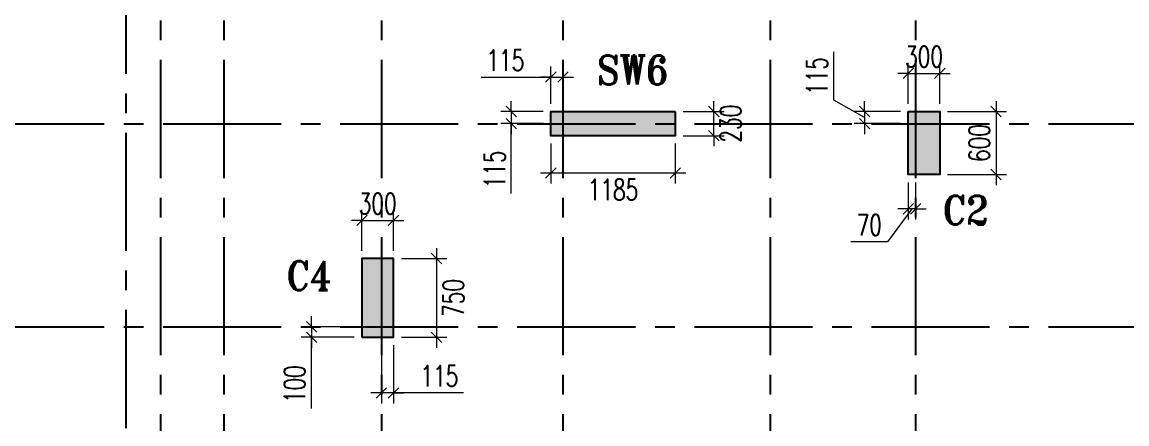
# Model space of a CAD drawing. Header units: millimetres. Extents: x 1123469 to 1883119, y -126924 to 196924.
# Drawn here: x 1382788 to 1393314, y -17889 to -14061 of the extents above; entities that cross this region are included whole.
import ezdxf

# ---------------------------------------------------------------- set-up
doc = ezdxf.new("R2010")
doc.units = ezdxf.units.MM
doc.header["$LTSCALE"] = 500
doc.header["$MEASUREMENT"] = 0
doc.header["$PDMODE"] = 34
for name, pattern in [('CONTINOUS', [0]), ('DASHDOT', [1, 0.5, -0.25, 0, -0.25]), ('Site$0$CENTER2', [1.125, 0.75, -0.125, 0.125, -0.125])]:
    doc.linetypes.add(name, pattern=pattern)
doc.layers.get('Defpoints').update_dxf_attribs({"lineweight": 0})
for name, color, linetype, lineweight in [('COL. NO.', 1, 'DASHDOT', 15), ('CUT OUT', 1, 'Continuous', 13), ('dim-M', 1, 'Continuous', 15), ('TOWER COL HATCH', 253, 'Continuous', 20)]:
    doc.layers.add(name, color=color, linetype=linetype, lineweight=lineweight)
for name, color, linetype in [('GLASS', 5, 'Continuous'), ('GRID', 7, 'Continuous'), ('TOWER AREA COLUMN.', 6, 'Continuous')]:
    doc.layers.add(name, color=color, linetype=linetype)
doc.styles.add('2MM', font='romans.shx', dxfattribs={"width": 0.7})
doc.styles.add('ROMANT', font='romant__.ttf', dxfattribs={"width": 0.9, "height": 600})
doc.dimstyles.new('RAJESH', dxfattribs={"dimtxt": 200, "dimasz": 180, "dimexe": 100, "dimexo": 250, "dimgap": 50, "dimtad": 2, "dimdec": 0, "dimzin": 1, "dimdsep": 46, "dimtxsty": '2MM', "dimblk": 'OBLIQUE', "dimcen": 0, "dimdle": 100, "dimclrd": 1, "dimclre": 1, "dimclrt": 3, "dimadec": 0, "dimazin": 0, "dimtfac": 1, "dimtdec": 0, "dimtix": 1, "dimtmove": 2, "dimatfit": 3, "dimfxl": 1, "dimtolj": 1, "dimlwd": -1, "dimarcsym": 0})

# ---------------------------------------------------------------- blocks, each defined once
blk = doc.blocks.new('EEE')
at = {"layer": 'GRID', "color": 16, "linetype": 'Site$0$CENTER2', "ltscale": 3}
for points in [[(1383253.9, 258923.2), (1383775.6, 258229.8), (1383775.6, 223711.9)], [(1384105.6, 258923.2), (1384105.6, 223711.9)], [(1384710.6, 258923.2), (1384710.6, 223711.9)], [(1386210.6, 258923.2), (1386210.6, 223711.9)], [(1387940.6, 258923.2), (1387940.6, 223711.9)], [(1389915.6, 258923.2), (1389915.6, 223711.9)], [(1391300.6, 258923.2), (1391300.6, 223711.9)], [(1363880.9, 243128.8), (1442964.5, 243128.8)], [(1363880.9, 241193.8), (1442964.5, 241193.8)]]:
    blk.add_lwpolyline(points, dxfattribs=at)
blk = doc.blocks.new('3tgra')
at = {"layer": 'TOWER COL HATCH'}
h = blk.add_hatch(color=253, dxfattribs=at)
h.dxf.hatch_style = 1
h.paths.add_polyline_path([(1389010, 82702), (1389010, 82472), (1387826, 82472), (1387826, 82702)])
h = blk.add_hatch(color=253, dxfattribs=at)
h.dxf.hatch_style = 1
h.paths.add_polyline_path([(1391231, 82702), (1391531, 82702), (1391531, 82102), (1391231, 82102)])
h = blk.add_hatch(color=253, dxfattribs=at)
h.dxf.hatch_style = 1
h.paths.add_polyline_path([(1386026, 80552), (1386326, 80552), (1386326, 81302), (1386026, 81302)])
at = {"layer": 'TOWER AREA COLUMN.', "color": 4}
for points in [[(1389010, 82702), (1389010, 82472), (1387826, 82472), (1387826, 82702)], [(1391231, 82702), (1391531, 82702), (1391531, 82102), (1391231, 82102)], [(1386026, 80552), (1386326, 80552), (1386326, 81302), (1386026, 81302)]]:
    blk.add_lwpolyline(points, close=True, dxfattribs=at)
blk = doc.blocks.new('_Oblique')
at = {"color": 0, "linetype": 'ByBlock', "lineweight": -2}
blk.add_line((-0.5, -0.5), (0.5, 0.5), dxfattribs=at)
blk = doc.blocks.new('*D1644')
at = {"layer": 'Defpoints', "color": 0, "ltscale": 100, "transparency": 16777216}
for p in [(1391531, 83066), (1391231, 82702), (1391531, 82702)]:
    blk.add_point(p, dxfattribs=at)
at = {"layer": 'dim-M', "color": 1, "lineweight": -2, "ltscale": 100, "transparency": 16777216}
for p, q in [((1391231, 82777), (1391231, 83166)), ((1391531, 82777), (1391531, 83166))]:
    blk.add_line(p, q, dxfattribs=at)
at = {"layer": 'dim-M', "color": 1, "ltscale": 100, "transparency": 16777216}
for p, q in [((1391231, 83066), (1391131, 83066)), ((1391231, 83066), (1391531, 83066)), ((1391531, 83066), (1391631, 83066))]:
    blk.add_line(p, q, dxfattribs=at)
at = {"layer": 'dim-M', "color": 1, "ltscale": 100, "transparency": 16777216, "xscale": 100, "yscale": 100, "zscale": 100}
blk.add_blockref('_Oblique', (1391231, 83066), dxfattribs=at)
at = {"layer": 'dim-M', "color": 1, "ltscale": 100, "transparency": 16777216, "xscale": 100, "yscale": 100, "zscale": 100, "rotation": 180}
blk.add_blockref('_Oblique', (1391531, 83066), dxfattribs=at)
at = {"layer": 'dim-M', "color": 3, "ltscale": 100, "transparency": 16777216, "insert": (1391381, 83226), "char_height": 200, "attachment_point": 5, "style": '2MM'}
blk.add_mtext('\\A1;300', dxfattribs=at)
blk = doc.blocks.new('*D1645')
at = {"layer": 'Defpoints', "color": 0, "ltscale": 100, "transparency": 16777216}
for p in [(1391531, 82702), (1391531, 82102), (1392067, 82102)]:
    blk.add_point(p, dxfattribs=at)
at = {"layer": 'dim-M', "color": 1, "ltscale": 100, "transparency": 16777216}
blk.add_line((1392067, 82802), (1392067, 82002), dxfattribs=at)
at = {"layer": 'dim-M', "color": 1, "lineweight": -2, "ltscale": 100, "transparency": 16777216}
for p, q in [((1391606, 82702), (1392167, 82702)), ((1391606, 82102), (1392167, 82102))]:
    blk.add_line(p, q, dxfattribs=at)
at = {"layer": 'dim-M', "color": 1, "ltscale": 100, "transparency": 16777216, "xscale": 100, "yscale": 100, "zscale": 100}
for p, rotation in [((1392067, 82702), 90), ((1392067, 82102), 270)]:
    blk.add_blockref('_Oblique', p, dxfattribs=dict(at, rotation=rotation))
at = {"layer": 'dim-M', "color": 3, "ltscale": 100, "transparency": 16777216, "insert": (1391907, 82402), "char_height": 200, "attachment_point": 5, "rotation": 90, "style": '2MM'}
blk.add_mtext('\\A1;600', dxfattribs=at)
blk = doc.blocks.new('*D1646')
at = {"layer": 'Defpoints', "color": 0, "ltscale": 100, "transparency": 16777216}
for p in [(1391231, 82702), (1390815, 82587), (1391231, 82587)]:
    blk.add_point(p, dxfattribs=at)
at = {"layer": 'dim-M', "color": 1, "ltscale": 100, "transparency": 16777216}
for p, q in [((1390521, 82810), (1390521, 83270)), ((1390815, 82644), (1390521, 82810)), ((1390815, 82702), (1390815, 82802)), ((1390815, 82702), (1390815, 82587)), ((1390815, 82702), (1390815, 82587)), ((1390815, 82587), (1390815, 82487))]:
    blk.add_line(p, q, dxfattribs=at)
at = {"layer": 'dim-M', "color": 1, "lineweight": -2, "ltscale": 100, "transparency": 16777216}
for p, q in [((1391156, 82702), (1390715, 82702)), ((1391156, 82587), (1390715, 82587))]:
    blk.add_line(p, q, dxfattribs=at)
at = {"layer": 'dim-M', "color": 1, "ltscale": 100, "transparency": 16777216, "xscale": 100, "yscale": 100, "zscale": 100}
for p, rotation in [((1390815, 82702), 270), ((1390815, 82587), 90)]:
    blk.add_blockref('_Oblique', p, dxfattribs=dict(at, rotation=rotation))
at = {"layer": 'dim-M', "color": 3, "ltscale": 100, "transparency": 16777216, "insert": (1390361, 83040), "char_height": 200, "attachment_point": 5, "rotation": 90, "style": '2MM'}
blk.add_mtext('\\A1;115', dxfattribs=at)
blk = doc.blocks.new('*D1647')
at = {"layer": 'Defpoints', "color": 0, "ltscale": 100, "transparency": 16777216}
for p in [(1391231, 82102), (1391301, 82102), (1391231, 81775)]:
    blk.add_point(p, dxfattribs=at)
at = {"layer": 'dim-M', "color": 1, "lineweight": -2, "ltscale": 100, "transparency": 16777216}
for p, q in [((1391231, 82027), (1391231, 81675)), ((1391301, 82027), (1391301, 81675))]:
    blk.add_line(p, q, dxfattribs=at)
at = {"layer": 'dim-M', "color": 1, "ltscale": 100, "transparency": 16777216}
for p, q in [((1391266, 81775), (1391032, 81462)), ((1391231, 81775), (1391131, 81775)), ((1391301, 81775), (1391231, 81775)), ((1391301, 81775), (1391231, 81775)), ((1391301, 81775), (1391401, 81775)), ((1391032, 81462), (1390685, 81462))]:
    blk.add_line(p, q, dxfattribs=at)
at = {"layer": 'dim-M', "color": 1, "ltscale": 100, "transparency": 16777216, "xscale": 100, "yscale": 100, "zscale": 100}
blk.add_blockref('_Oblique', (1391231, 81775), dxfattribs=at)
at = {"layer": 'dim-M', "color": 1, "ltscale": 100, "transparency": 16777216, "xscale": 100, "yscale": 100, "zscale": 100, "rotation": 180}
blk.add_blockref('_Oblique', (1391301, 81775), dxfattribs=at)
at = {"layer": 'dim-M', "color": 3, "ltscale": 100, "transparency": 16777216, "insert": (1390859, 81622), "char_height": 200, "attachment_point": 5, "style": '2MM'}
blk.add_mtext('\\A1;70', dxfattribs=at)
blk = doc.blocks.new('*D1652')
at = {"layer": 'Defpoints', "color": 0, "ltscale": 100, "transparency": 16777216}
for p in [(1386326, 81666), (1386026, 81302), (1386326, 81302)]:
    blk.add_point(p, dxfattribs=at)
at = {"layer": 'dim-M', "color": 1, "lineweight": -2, "ltscale": 100, "transparency": 16777216}
for p, q in [((1386026, 81377), (1386026, 81766)), ((1386326, 81377), (1386326, 81766))]:
    blk.add_line(p, q, dxfattribs=at)
at = {"layer": 'dim-M', "color": 1, "ltscale": 100, "transparency": 16777216}
for p, q in [((1386026, 81666), (1385926, 81666)), ((1386026, 81666), (1386326, 81666)), ((1386326, 81666), (1386426, 81666))]:
    blk.add_line(p, q, dxfattribs=at)
at = {"layer": 'dim-M', "color": 1, "ltscale": 100, "transparency": 16777216, "xscale": 100, "yscale": 100, "zscale": 100}
blk.add_blockref('_Oblique', (1386026, 81666), dxfattribs=at)
at = {"layer": 'dim-M', "color": 1, "ltscale": 100, "transparency": 16777216, "xscale": 100, "yscale": 100, "zscale": 100, "rotation": 180}
blk.add_blockref('_Oblique', (1386326, 81666), dxfattribs=at)
at = {"layer": 'dim-M', "color": 3, "ltscale": 100, "transparency": 16777216, "insert": (1386176, 81826), "char_height": 200, "attachment_point": 5, "style": '2MM'}
blk.add_mtext('\\A1;300', dxfattribs=at)
blk = doc.blocks.new('*D1653')
at = {"layer": 'Defpoints', "color": 0, "ltscale": 100, "transparency": 16777216}
for p in [(1386326, 81302), (1386326, 80552), (1386736, 80552)]:
    blk.add_point(p, dxfattribs=at)
at = {"layer": 'dim-M', "color": 1, "ltscale": 100, "transparency": 16777216}
blk.add_line((1386736, 81402), (1386736, 80452), dxfattribs=at)
at = {"layer": 'dim-M', "color": 1, "lineweight": -2, "ltscale": 100, "transparency": 16777216}
for p, q in [((1386401, 81302), (1386836, 81302)), ((1386401, 80552), (1386836, 80552))]:
    blk.add_line(p, q, dxfattribs=at)
at = {"layer": 'dim-M', "color": 1, "ltscale": 100, "transparency": 16777216, "xscale": 100, "yscale": 100, "zscale": 100}
for p, rotation in [((1386736, 81302), 90), ((1386736, 80552), 270)]:
    blk.add_blockref('_Oblique', p, dxfattribs=dict(at, rotation=rotation))
at = {"layer": 'dim-M', "color": 3, "ltscale": 100, "transparency": 16777216, "insert": (1386896, 80927), "char_height": 200, "attachment_point": 5, "rotation": 90, "style": '2MM'}
blk.add_mtext('\\A1;750', dxfattribs=at)
blk = doc.blocks.new('*D1654')
at = {"layer": 'Defpoints', "color": 0, "ltscale": 100, "transparency": 16777216}
for p in [(1386026, 80652), (1385546, 80552), (1386026, 80552)]:
    blk.add_point(p, dxfattribs=at)
at = {"layer": 'dim-M', "color": 1, "ltscale": 100, "transparency": 16777216}
for p, q in [((1385546, 80652), (1385546, 80752)), ((1385546, 80652), (1385546, 80552)), ((1385546, 80652), (1385546, 80552)), ((1385546, 80552), (1385546, 80452)), ((1385546, 79875), (1385546, 80552))]:
    blk.add_line(p, q, dxfattribs=at)
at = {"layer": 'dim-M', "color": 1, "lineweight": -2, "ltscale": 100, "transparency": 16777216}
for p, q in [((1385951, 80652), (1385446, 80652)), ((1385951, 80552), (1385446, 80552))]:
    blk.add_line(p, q, dxfattribs=at)
at = {"layer": 'dim-M', "color": 1, "ltscale": 100, "transparency": 16777216, "xscale": 100, "yscale": 100, "zscale": 100}
for p, rotation in [((1385546, 80652), 270), ((1385546, 80552), 90)]:
    blk.add_blockref('_Oblique', p, dxfattribs=dict(at, rotation=rotation))
at = {"layer": 'dim-M', "color": 3, "ltscale": 100, "transparency": 16777216, "insert": (1385386, 80105), "char_height": 200, "attachment_point": 5, "rotation": 90, "style": '2MM'}
blk.add_mtext('\\A1;100', dxfattribs=at)
blk = doc.blocks.new('*D1655')
at = {"layer": 'Defpoints', "color": 0, "ltscale": 100, "transparency": 16777216}
for p in [(1386211, 80552), (1386326, 80552), (1386211, 80022)]:
    blk.add_point(p, dxfattribs=at)
at = {"layer": 'dim-M', "color": 1, "lineweight": -2, "ltscale": 100, "transparency": 16777216}
for p, q in [((1386211, 80477), (1386211, 79922)), ((1386326, 80477), (1386326, 79922))]:
    blk.add_line(p, q, dxfattribs=at)
at = {"layer": 'dim-M', "color": 1, "ltscale": 100, "transparency": 16777216}
for p, q in [((1386211, 80022), (1386111, 80022)), ((1386326, 80022), (1386211, 80022)), ((1386326, 80022), (1386211, 80022)), ((1386326, 80022), (1386426, 80022)), ((1386994, 80022), (1386326, 80022))]:
    blk.add_line(p, q, dxfattribs=at)
at = {"layer": 'dim-M', "color": 1, "ltscale": 100, "transparency": 16777216, "xscale": 100, "yscale": 100, "zscale": 100}
blk.add_blockref('_Oblique', (1386211, 80022), dxfattribs=at)
at = {"layer": 'dim-M', "color": 1, "ltscale": 100, "transparency": 16777216, "xscale": 100, "yscale": 100, "zscale": 100, "rotation": 180}
blk.add_blockref('_Oblique', (1386326, 80022), dxfattribs=at)
at = {"layer": 'dim-M', "color": 3, "ltscale": 100, "transparency": 16777216, "insert": (1386764, 80182), "char_height": 200, "attachment_point": 5, "style": '2MM'}
blk.add_mtext('\\A1;115', dxfattribs=at)
blk = doc.blocks.new('*D1745')
at = {"layer": 'Defpoints', "color": 0, "ltscale": 100, "transparency": 16777216}
for p in [(1387826, 82702), (1387449, 82587), (1387826, 82587)]:
    blk.add_point(p, dxfattribs=at)
at = {"layer": 'dim-M', "color": 1, "ltscale": 100, "transparency": 16777216}
for p, q in [((1387449, 82702), (1387449, 82802)), ((1387449, 82702), (1387449, 82587)), ((1387449, 82702), (1387449, 82587)), ((1387449, 82587), (1387449, 82487)), ((1387449, 81921), (1387449, 82587))]:
    blk.add_line(p, q, dxfattribs=at)
at = {"layer": 'dim-M', "color": 1, "lineweight": -2, "ltscale": 100, "transparency": 16777216}
for p, q in [((1387751, 82702), (1387349, 82702)), ((1387751, 82587), (1387349, 82587))]:
    blk.add_line(p, q, dxfattribs=at)
at = {"layer": 'dim-M', "color": 1, "ltscale": 100, "transparency": 16777216, "xscale": 100, "yscale": 100, "zscale": 100}
for p, rotation in [((1387449, 82702), 270), ((1387449, 82587), 90)]:
    blk.add_blockref('_Oblique', p, dxfattribs=dict(at, rotation=rotation))
at = {"layer": 'dim-M', "color": 3, "ltscale": 100, "transparency": 16777216, "insert": (1387289, 82151), "char_height": 200, "attachment_point": 5, "rotation": 90, "style": '2MM'}
blk.add_mtext('\\A1;115', dxfattribs=at)
blk = doc.blocks.new('*D1746')
at = {"layer": 'Defpoints', "color": 0, "ltscale": 100, "transparency": 16777216}
for p in [(1387941, 83031), (1387826, 82702), (1387941, 82702)]:
    blk.add_point(p, dxfattribs=at)
at = {"layer": 'dim-M', "color": 1, "lineweight": -2, "ltscale": 100, "transparency": 16777216}
for p, q in [((1387826, 82777), (1387826, 83131)), ((1387941, 82777), (1387941, 83131))]:
    blk.add_line(p, q, dxfattribs=at)
at = {"layer": 'dim-M', "color": 1, "ltscale": 100, "transparency": 16777216}
for p, q in [((1387162, 83031), (1387826, 83031)), ((1387826, 83031), (1387726, 83031)), ((1387826, 83031), (1387941, 83031)), ((1387826, 83031), (1387941, 83031)), ((1387941, 83031), (1388041, 83031))]:
    blk.add_line(p, q, dxfattribs=at)
at = {"layer": 'dim-M', "color": 1, "ltscale": 100, "transparency": 16777216, "xscale": 100, "yscale": 100, "zscale": 100}
blk.add_blockref('_Oblique', (1387826, 83031), dxfattribs=at)
at = {"layer": 'dim-M', "color": 1, "ltscale": 100, "transparency": 16777216, "xscale": 100, "yscale": 100, "zscale": 100, "rotation": 180}
blk.add_blockref('_Oblique', (1387941, 83031), dxfattribs=at)
at = {"layer": 'dim-M', "color": 3, "ltscale": 100, "transparency": 16777216, "insert": (1387392, 83191), "char_height": 200, "attachment_point": 5, "style": '2MM'}
blk.add_mtext('\\A1;115', dxfattribs=at)
blk = doc.blocks.new('*D1747')
at = {"layer": 'Defpoints', "color": 0, "ltscale": 100, "transparency": 16777216}
for p in [(1389010, 82702), (1389378, 82702), (1389010, 82472)]:
    blk.add_point(p, dxfattribs=at)
at = {"layer": 'dim-M', "color": 1, "ltscale": 100, "transparency": 16777216}
for p, q in [((1389378, 82702), (1389378, 82802)), ((1389378, 82472), (1389378, 82702)), ((1389378, 82472), (1389378, 82372))]:
    blk.add_line(p, q, dxfattribs=at)
at = {"layer": 'dim-M', "color": 1, "lineweight": -2, "ltscale": 100, "transparency": 16777216}
for p, q in [((1389085, 82702), (1389478, 82702)), ((1389085, 82472), (1389478, 82472))]:
    blk.add_line(p, q, dxfattribs=at)
at = {"layer": 'dim-M', "color": 1, "ltscale": 100, "transparency": 16777216, "xscale": 100, "yscale": 100, "zscale": 100}
for p, rotation in [((1389378, 82702), 270), ((1389378, 82472), 90)]:
    blk.add_blockref('_Oblique', p, dxfattribs=dict(at, rotation=rotation))
at = {"layer": 'dim-M', "color": 3, "ltscale": 100, "transparency": 16777216, "insert": (1389538, 82587), "char_height": 200, "attachment_point": 5, "rotation": 90, "style": '2MM'}
blk.add_mtext('\\A1;230', dxfattribs=at)
blk = doc.blocks.new('*D1748')
at = {"layer": 'Defpoints', "color": 0, "ltscale": 100, "transparency": 16777216}
for p in [(1387826, 82472), (1389011, 82472), (1389011, 82117)]:
    blk.add_point(p, dxfattribs=at)
at = {"layer": 'dim-M', "color": 1, "lineweight": -2, "ltscale": 100, "transparency": 16777216}
for p, q in [((1387826, 82397), (1387826, 82017)), ((1389011, 82397), (1389011, 82017))]:
    blk.add_line(p, q, dxfattribs=at)
at = {"layer": 'dim-M', "color": 1, "ltscale": 100, "transparency": 16777216}
blk.add_line((1387726, 82117), (1389111, 82117), dxfattribs=at)
at = {"layer": 'dim-M', "color": 1, "ltscale": 100, "transparency": 16777216, "xscale": 100, "yscale": 100, "zscale": 100, "rotation": 180}
blk.add_blockref('_Oblique', (1387826, 82117), dxfattribs=at)
at = {"layer": 'dim-M', "color": 1, "ltscale": 100, "transparency": 16777216, "xscale": 100, "yscale": 100, "zscale": 100}
blk.add_blockref('_Oblique', (1389011, 82117), dxfattribs=at)
at = {"layer": 'dim-M', "color": 3, "ltscale": 100, "transparency": 16777216, "insert": (1388418, 81957), "char_height": 200, "attachment_point": 5, "style": '2MM'}
blk.add_mtext('\\A1;1185', dxfattribs=at)
blk = doc.blocks.new('G012')
at = {"layer": 'COL. NO.', "color": 7, "linetype": 'CONTINOUS', "style": 'ROMANT', "width": 0.9}
blk.add_text('SW6', height=275, dxfattribs=at).set_placement((1388267.3, 82960.3, 0))
at = {"layer": 'COL. NO.', "color": 4, "linetype": 'CONTINOUS', "style": 'ROMANT', "width": 0.9}
for s, p in [('C2', (1391560.1, 81624.8, 0)), ('C4', (1385306.6, 81001.3, 0))]:
    blk.add_text(s, height=275, dxfattribs=at).set_placement(p)
at = {"layer": 'dim-M', "ltscale": 100}
for base, p1, p2, picture, middle in [((1387940.6, 83031.3), (1387825.6, 82701.7), (1387940.6, 82701.7), '*D1746', (1387392.5, 83025.6)), ((1391230.6, 81774.6), (1391300.6, 82101.7), (1391230.6, 82101.7), '*D1647', (1390971.9, 81462.2)), ((1386210.6, 80021.7), (1386325.6, 80551.7), (1386210.6, 80551.7), '*D1655', (1386764, 79943.7))]:
    dim = blk.add_linear_dim(base=base, p1=p1, p2=p2, dimstyle='RAJESH', override={"dimasz": 100, "dimexo": 75, "dimgap": 60, "dimtmove": 1}, dxfattribs=at)
    dim.commit()
    dim.dimension.update_dxf_attribs({"geometry": picture, "text_midpoint": middle, "dimtype": 128})
for base, p1, p2, picture, middle in [((1390815.1, 82586.7), (1391230.6, 82701.7), (1391230.6, 82586.7), '*D1646', (1390521, 82869.6)), ((1387448.6, 82586.7), (1387825.6, 82701.7), (1387825.6, 82586.7), '*D1745', (1387491.6, 82151.4)), ((1392067.2, 82101.7), (1391530.6, 82701.7), (1391530.6, 82101.7), '*D1645', (1392067.2, 82401.7)), ((1385545.7, 80551.7), (1386025.6, 80651.7), (1386025.6, 80551.7), '*D1654', (1385385.7, 80104.8))]:
    dim = blk.add_linear_dim(base=base, p1=p1, p2=p2, angle=90, dimstyle='RAJESH', override={"dimasz": 100, "dimexo": 75, "dimgap": 60, "dimtmove": 1}, dxfattribs=at)
    dim.commit()
    dim.dimension.update_dxf_attribs({"geometry": picture, "text_midpoint": middle, "dimtype": 128})
for base, p1, p2, picture, middle in [((1391530.6, 83066.1), (1391230.6, 82701.7), (1391530.6, 82701.7), '*D1644', (1391380.6, 83226.1)), ((1389010.6, 82116.9), (1387825.6, 82471.7), (1389010.6, 82471.7), '*D1748', (1388418.1, 81956.9)), ((1386325.6, 81666.1), (1386025.6, 81301.7), (1386325.6, 81301.7), '*D1652', (1386175.6, 81826.1))]:
    dim = blk.add_linear_dim(base=base, p1=p1, p2=p2, dimstyle='RAJESH', override={"dimasz": 100, "dimexo": 75, "dimgap": 60, "dimtmove": 1}, dxfattribs=at)
    dim.commit()
    dim.dimension.update_dxf_attribs({"geometry": picture, "text_midpoint": middle})
for base, p1, p2, picture, middle in [((1389378, 82701.7), (1389009.9, 82471.7), (1389009.9, 82701.7), '*D1747', (1389538, 82586.7)), ((1386736.4, 80551.7), (1386325.6, 81301.7), (1386325.6, 80551.7), '*D1653', (1386896.4, 80926.7))]:
    dim = blk.add_linear_dim(base=base, p1=p1, p2=p2, angle=90, dimstyle='RAJESH', override={"dimasz": 100, "dimexo": 75, "dimgap": 60, "dimtmove": 1}, dxfattribs=at)
    dim.commit()
    dim.dimension.update_dxf_attribs({"geometry": picture, "text_midpoint": middle})

msp = doc.modelspace()

# ---------------------------------------------------------------- block references
at = {"layer": 'CUT OUT', "color": 4}
msp.add_blockref('3tgra', (0, -97615.5), dxfattribs=at)
at = {"layer": 'dim-M', "color": 4}
msp.add_blockref('G012', (0, -97615.5), dxfattribs=at)
at = {"layer": 'GLASS', "color": 4}
msp.add_blockref('EEE', (0, -258157.5), dxfattribs=at)

doc.saveas('drawing.dxf')
